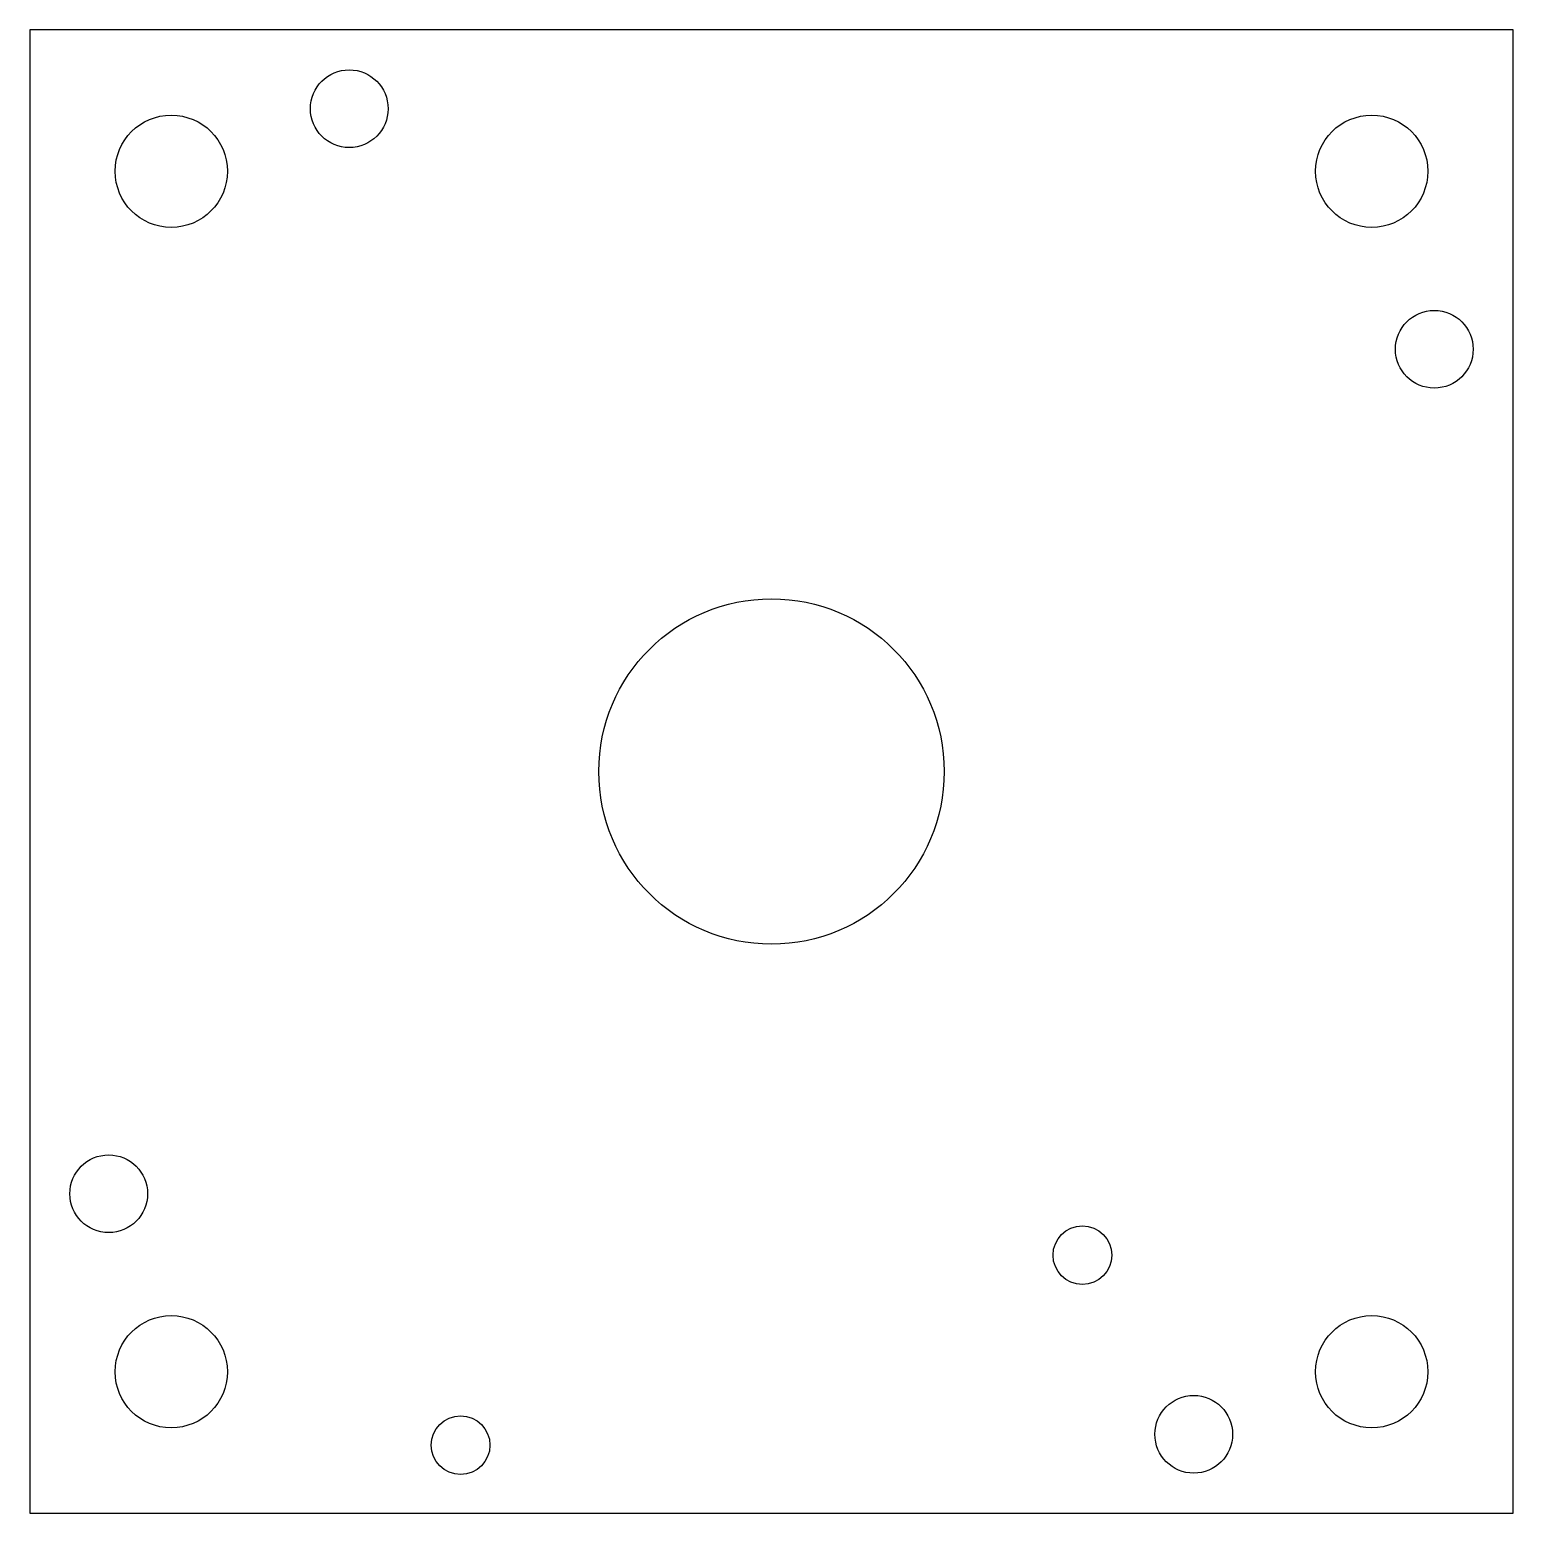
# Model space of a CAD drawing. Header units: millimetres. Extents: x -43 to 43, y -43 to 43.
import ezdxf

# ---------------------------------------------------------------- set-up
doc = ezdxf.new("R2010")
doc.units = ezdxf.units.MM

msp = doc.modelspace()

# ---------------------------------------------------------------- linework, layer by layer
at = {"layer": 'CUT'}
for p, q in [((42.95, 42.95), (-42.95, 42.95)), ((-42.95, 42.95), (-42.95, -42.95)), ((42.95, -42.95), (42.95, 42.95)), ((-42.95, -42.95), (42.95, -42.95))]:
    msp.add_line(p, q, dxfattribs=at)
for centre, radius in [((-24.447132, 38.374311), 2.25), ((-34.75, 34.75), 3.25), ((34.75, 34.75), 3.25), ((38.374311, 24.447132), 2.25), ((0, 0), 10), ((-38.374311, -24.447132), 2.25), ((18, -28), 1.7), ((-34.75, -34.75), 3.25), ((34.75, -34.75), 3.25), ((24.447132, -38.374311), 2.25), ((-18, -39), 1.7)]:
    msp.add_circle(centre, radius, dxfattribs=at)

doc.saveas('drawing.dxf')
